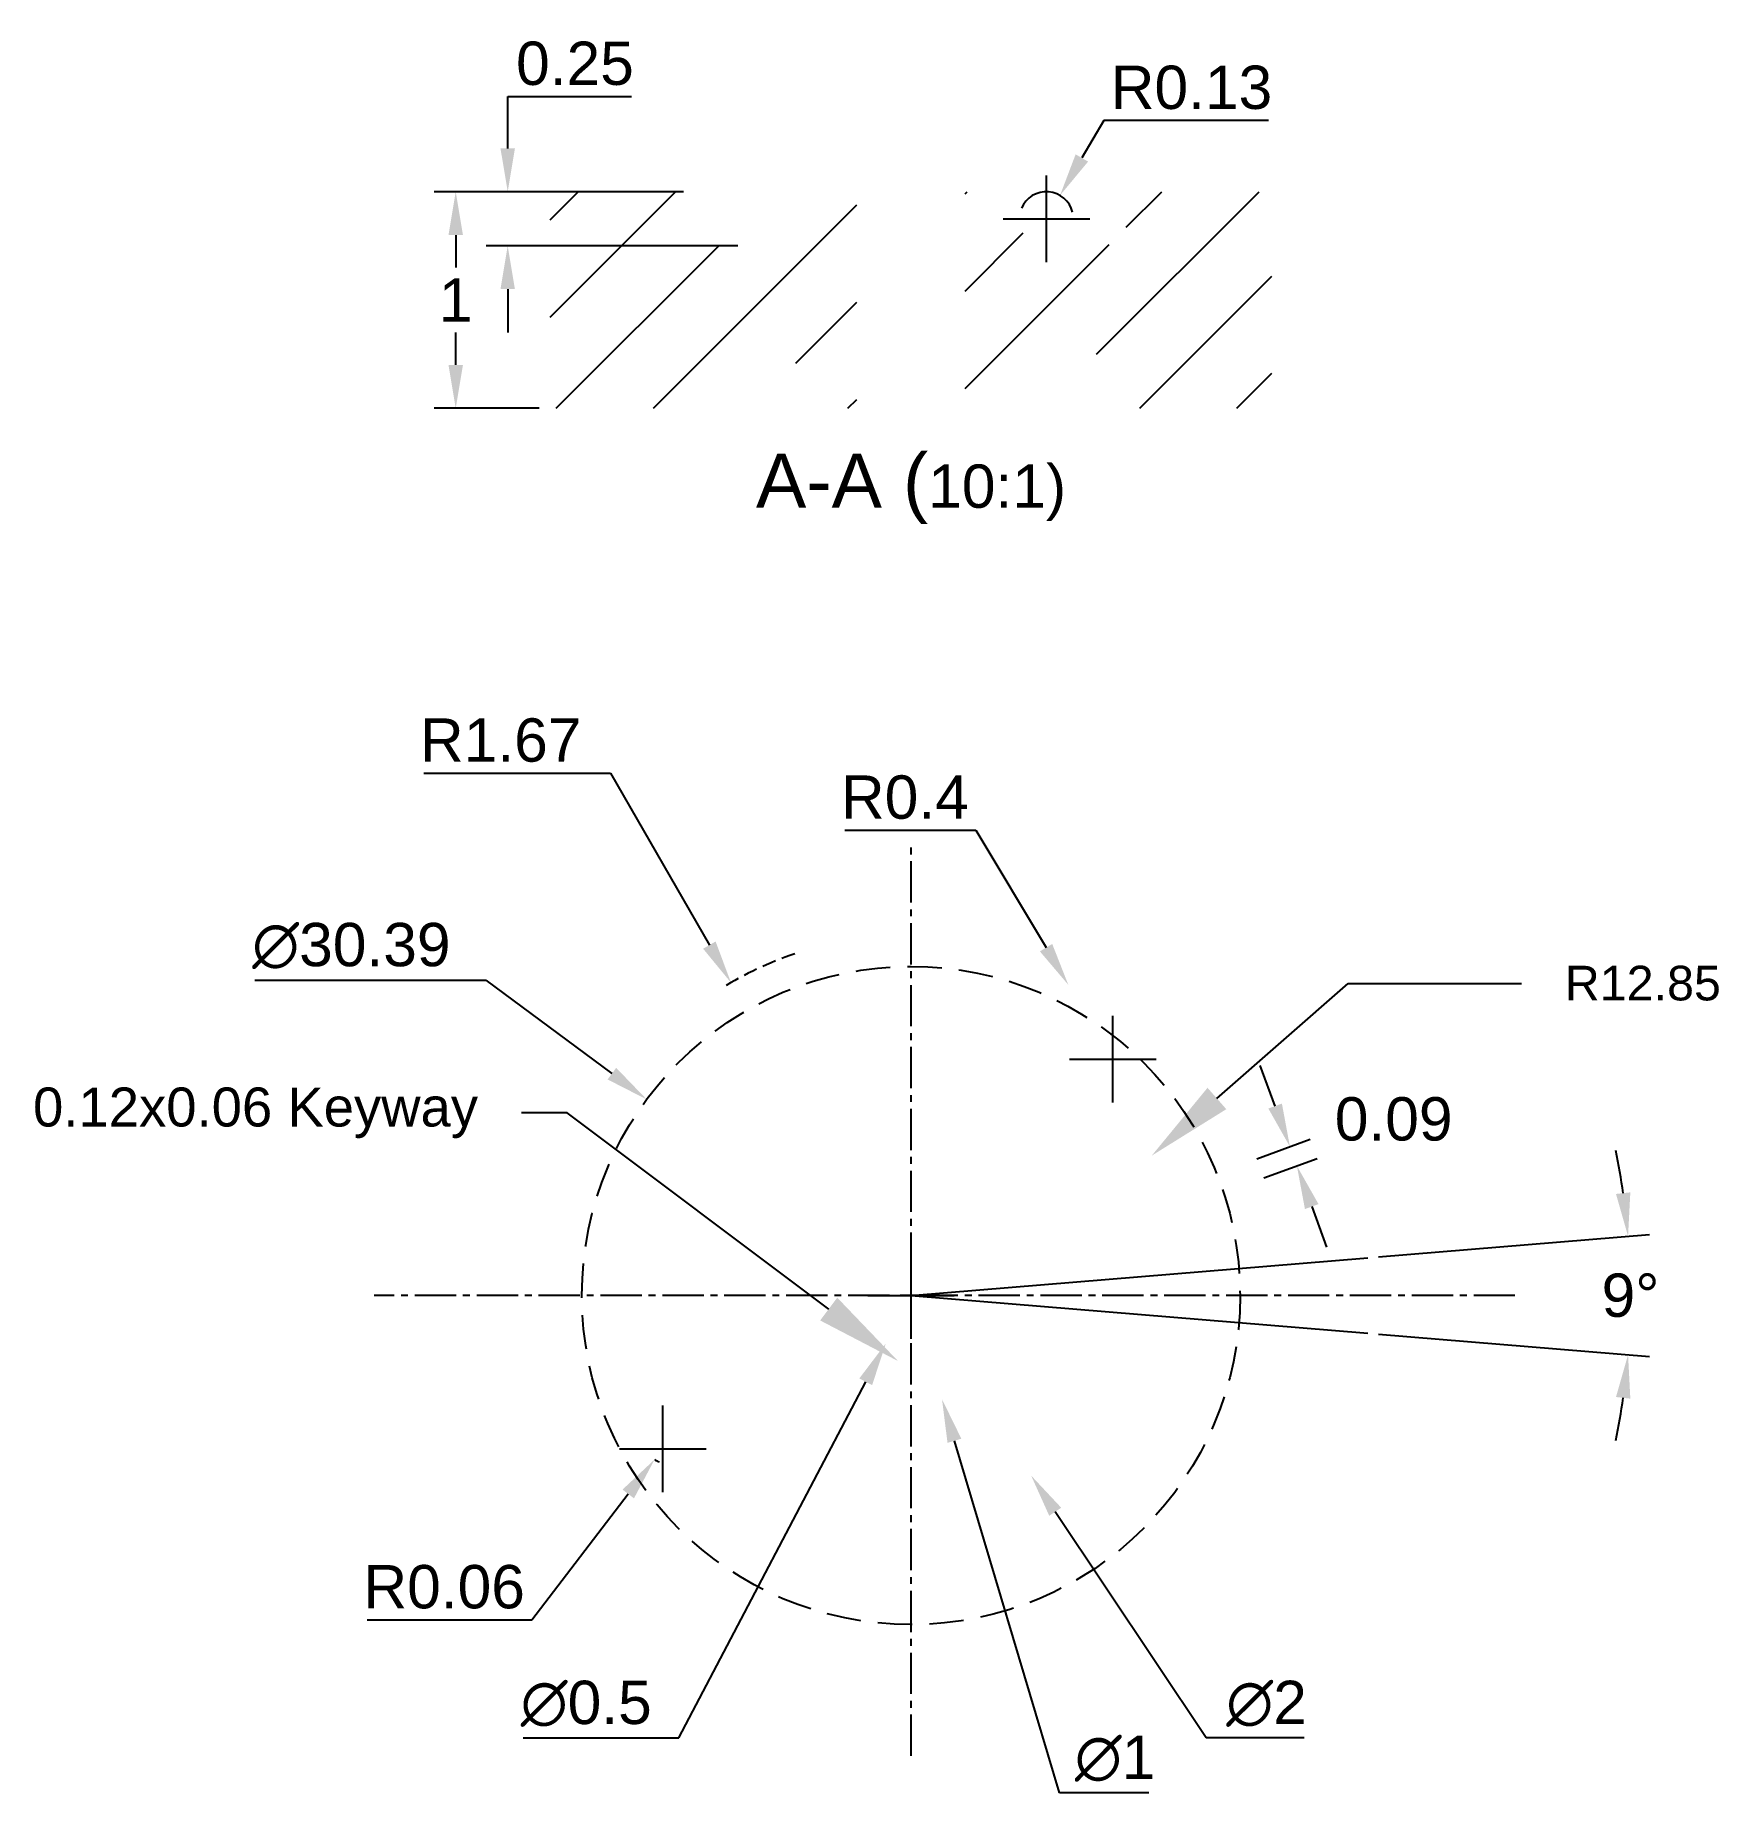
# Paper-space layout 'Layout1' of a CAD drawing. Header units: millimetres. Extents: x 73.8 to 151.5, y 56.3 to 137.5.
import ezdxf
from ezdxf import colors
from ezdxf.entities.mleader import LeaderData, LeaderLine
from ezdxf.math import Vec2, Vec3

# ---------------------------------------------------------------- set-up
doc = ezdxf.new("R2010")
doc.units = ezdxf.units.MM
doc.linetypes.add('CENTER2', pattern=[28.575, 19.05, -3.175, 3.175, -3.175])
doc.linetypes.add('HIDDEN2', pattern=[4.7625, 3.175, -1.5875])
doc.layers.add('MD_Annotation', color=7, linetype='Continuous', lineweight=25)
doc.layers.add('MD_Hatching', color=7, linetype='Continuous', lineweight=25)
doc.styles.get("Standard").update_dxf_attribs({"font": 'arial.ttf'})
doc.dimstyles.new('ISO-25', dxfattribs={"dimscale": 0.8, "dimtxt": 2.5, "dimasz": 2.5, "dimexe": 1.25, "dimexo": 0.625, "dimtad": 1, "dimtih": 1, "dimtoh": 1, "dimdsep": 46, "dimtxsty": 'Standard', "dimcen": 2.5, "dimadec": 0, "dimazin": 0, "dimtfac": 1, "dimtofl": 0, "dimtmove": 0, "dimatfit": 3, "dimfxl": 1, "dimarcsym": 0})

# ---------------------------------------------------------------- blocks, each defined once
blk = doc.blocks.new('*D16')
at = {"color": 0, "lineweight": -2, "transparency": 16777216}
for p, q in [((114.196, 77.303), (114.196, 81.303)), ((112.196, 79.303), (116.196, 79.303)), ((127.821, 58.873), (120.854, 69.319)), ((132.346, 58.873), (127.821, 58.873))]:
    blk.add_line(p, q, dxfattribs=at)
at = {"color": 0, "transparency": 16777216}
blk.add_solid([(121.132, 69.504), (120.577, 69.134), (119.745, 70.983)], dxfattribs=at)
at = {"layer": 'Defpoints', "color": 0, "transparency": 16777216}
for p in [(108.648, 87.623), (119.745, 70.983)]:
    blk.add_point(p, dxfattribs=at)
at = {"color": 0, "transparency": 16777216, "insert": (130.612, 60.45), "char_height": 2, "attachment_point": 5}
blk.add_mtext('∅2', dxfattribs=at)
blk = doc.blocks.new('*D17')
at = {"color": 0, "lineweight": -2, "transparency": 16777216}
for p, q in [((114.196, 77.303), (114.196, 81.303)), ((112.196, 79.303), (116.196, 79.303)), ((121.057, 56.339), (116.2, 72.596)), ((125.171, 56.339), (121.057, 56.339))]:
    blk.add_line(p, q, dxfattribs=at)
at = {"color": 0, "transparency": 16777216}
blk.add_solid([(116.52, 72.691), (115.881, 72.5), (115.628, 74.512)], dxfattribs=at)
at = {"layer": 'Defpoints', "color": 0, "transparency": 16777216}
for p in [(112.765, 84.094), (115.628, 74.512)]:
    blk.add_point(p, dxfattribs=at)
at = {"color": 0, "transparency": 16777216, "insert": (123.62, 57.917), "char_height": 2, "attachment_point": 5}
blk.add_mtext('∅1', dxfattribs=at)
blk = doc.blocks.new('*D18')
at = {"color": 0, "lineweight": -2, "transparency": 16777216}
for p, q in [((114.196, 77.303), (114.196, 81.303)), ((112.196, 79.303), (116.196, 79.303)), ((103.472, 58.873), (112.105, 75.319)), ((96.286, 58.873), (103.472, 58.873))]:
    blk.add_line(p, q, dxfattribs=at)
at = {"color": 0, "transparency": 16777216}
blk.add_solid([(111.81, 75.473), (112.4, 75.164), (113.034, 77.089)], dxfattribs=at)
at = {"layer": 'Defpoints', "color": 0, "transparency": 16777216}
for p in [(115.358, 81.516), (113.034, 77.089)]:
    blk.add_point(p, dxfattribs=at)
at = {"color": 0, "transparency": 16777216, "insert": (99.202, 60.45), "char_height": 2, "attachment_point": 5}
blk.add_mtext('∅0.5', dxfattribs=at)
blk = doc.blocks.new('*D20')
at = {"color": 0, "lineweight": -2, "transparency": 16777216}
for p, q in [((83.895, 93.863), (94.565, 93.863)), ((94.565, 93.863), (100.387, 89.545)), ((114.196, 77.303), (114.196, 81.303)), ((112.196, 79.303), (116.196, 79.303))]:
    blk.add_line(p, q, dxfattribs=at)
at = {"color": 0, "transparency": 16777216}
blk.add_solid([(100.585, 89.813), (100.188, 89.278), (101.993, 88.354)], dxfattribs=at)
at = {"layer": 'Defpoints', "color": 0, "transparency": 16777216}
for p in [(101.993, 88.354), (126.4, 70.252)]:
    blk.add_point(p, dxfattribs=at)
at = {"color": 0, "transparency": 16777216, "insert": (88.359, 95.44), "char_height": 2, "attachment_point": 5}
blk.add_mtext('∅30.39', dxfattribs=at)
blk = doc.blocks.new('*D21')
at = {"color": 0, "lineweight": -2, "transparency": 16777216}
for p, q in [((91.698, 103.414), (100.321, 103.414)), ((100.321, 103.414), (104.887, 95.48)), ((114.196, 77.303), (114.196, 81.303)), ((112.196, 79.303), (116.196, 79.303))]:
    blk.add_line(p, q, dxfattribs=at)
at = {"color": 0, "transparency": 16777216}
blk.add_solid([(105.175, 95.647), (104.598, 95.314), (105.884, 93.747)], dxfattribs=at)
at = {"layer": 'Defpoints', "color": 0, "transparency": 16777216}
for p in [(105.884, 93.747), (114.196, 79.303)]:
    blk.add_point(p, dxfattribs=at)
at = {"color": 0, "transparency": 16777216, "insert": (95.253, 104.935), "char_height": 2, "attachment_point": 5}
blk.add_mtext('R1.67', dxfattribs=at)
blk = doc.blocks.new('*D22')
at = {"color": 0, "lineweight": -2, "transparency": 16777216}
for p, q in [((111.139, 100.78), (117.186, 100.78)), ((117.186, 100.78), (120.43, 95.363)), ((123.517, 88.209), (123.517, 92.209)), ((121.517, 90.209), (125.517, 90.209))]:
    blk.add_line(p, q, dxfattribs=at)
at = {"color": 0, "transparency": 16777216}
blk.add_solid([(120.716, 95.534), (120.145, 95.192), (121.458, 93.647)], dxfattribs=at)
at = {"layer": 'Defpoints', "color": 0, "transparency": 16777216}
for p in [(121.458, 93.647), (123.517, 90.209)]:
    blk.add_point(p, dxfattribs=at)
at = {"color": 0, "transparency": 16777216, "insert": (113.913, 102.301), "char_height": 2, "attachment_point": 5}
blk.add_mtext('R0.4', dxfattribs=at)
blk = doc.blocks.new('*U23')
at = {"color": 0, "linetype": 'CENTER2', "ltscale": 0.1, "transparency": 16777216}
for p, q in [((0, 1), (0, 20.808)), ((-27.883, 0), (-1, 0)), ((1, 0), (24.779, 0)), ((0, -21.257), (0, -1))]:
    blk.add_line(p, q, dxfattribs=at)
at = {"color": 0, "linetype": 'Continuous', "ltscale": 0.1, "transparency": 16777216}
for p, q in [((-0.5, 0), (0.5, 0)), ((0, -0.5), (0, 0.5))]:
    blk.add_line(p, q, dxfattribs=at)
blk = doc.blocks.new('*D24')
at = {"color": 0, "lineweight": -2, "transparency": 16777216}
for p, q in [((135.778, 81.088), (148.297, 82.123)), ((135.778, 77.518), (148.297, 76.483))]:
    blk.add_line(p, q, dxfattribs=at)
for start, end in [(8.178, 11.62826), (348.37174, 351.822)]:
    blk.add_arc((114.196, 79.303), 33.217, start, end, dxfattribs=at)
at = {"color": 0, "transparency": 16777216}
for points in [[(147.407, 84.066), (146.745, 83.991), (147.301, 82.041)], [(146.745, 74.615), (147.407, 74.54), (147.301, 76.565)]]:
    blk.add_solid(points, dxfattribs=at)
at = {"layer": 'Defpoints', "color": 0, "transparency": 16777216}
for p in [(135.28, 81.047), (114.196, 79.303), (114.196, 79.303), (147.401, 78.389), (135.28, 77.559)]:
    blk.add_point(p, dxfattribs=at)
at = {"color": 0, "transparency": 16777216, "insert": (147.414, 79.303), "char_height": 2, "attachment_point": 5}
blk.add_mtext('9°', dxfattribs=at)
blk = doc.blocks.new('*D25')
at = {"color": 0, "lineweight": -2, "transparency": 16777216}
for p, q in [((131.007, 88.05), (130.323, 89.929)), ((130.159, 85.613), (132.631, 86.513)), ((130.481, 84.73), (132.952, 85.629)), ((132.697, 83.408), (133.381, 81.528))]:
    blk.add_line(p, q, dxfattribs=at)
at = {"color": 0, "transparency": 16777216}
for points in [[(131.32, 88.164), (130.694, 87.936), (131.691, 86.171)], [(133.01, 83.522), (132.383, 83.294), (132.012, 85.287)]]:
    blk.add_solid(points, dxfattribs=at)
at = {"layer": 'Defpoints', "color": 0, "transparency": 16777216}
for p in [(129.689, 85.442), (132.012, 85.287), (130.011, 84.559)]:
    blk.add_point(p, dxfattribs=at)
at = {"color": 0, "transparency": 16777216, "insert": (136.48, 87.444), "char_height": 2, "attachment_point": 5}
blk.add_mtext('0.09', dxfattribs=at)
blk = doc.blocks.new('*D26')
at = {"color": 0, "lineweight": -2, "transparency": 16777216}
for p, q in [((102.732, 70.221), (102.732, 74.221)), ((100.732, 72.221), (104.732, 72.221)), ((96.697, 64.323), (101.142, 70.139)), ((89.089, 64.323), (96.697, 64.323))]:
    blk.add_line(p, q, dxfattribs=at)
blk.add_arc((102.732, 72.221), 0.62, 232.61207, 254.20155, dxfattribs=at)
at = {"color": 0, "transparency": 16777216}
blk.add_solid([(100.877, 70.342), (101.406, 69.937), (102.356, 71.729)], dxfattribs=at)
at = {"layer": 'Defpoints', "color": 0, "transparency": 16777216}
for p in [(102.356, 71.729), (102.732, 72.221)]:
    blk.add_point(p, dxfattribs=at)
at = {"color": 0, "transparency": 16777216, "insert": (92.643, 65.844), "char_height": 2, "attachment_point": 5}
blk.add_mtext('R0.06', dxfattribs=at)
blk = doc.blocks.new('*D27')
at = {"color": 0, "lineweight": -2, "transparency": 16777216}
for p, q in [((97.031, 130.266), (92.175, 130.266)), ((93.175, 128.266), (93.175, 126.77)), ((93.175, 122.266), (93.175, 123.762)), ((97.031, 120.266), (92.175, 120.266))]:
    blk.add_line(p, q, dxfattribs=at)
at = {"color": 0, "transparency": 16777216}
for points in [[(92.842, 128.266), (93.509, 128.266), (93.175, 130.266)], [(92.842, 122.266), (93.509, 122.266), (93.175, 120.266)]]:
    blk.add_solid(points, dxfattribs=at)
at = {"layer": 'Defpoints', "color": 0, "transparency": 16777216}
for p in [(97.531, 130.266), (93.175, 120.266), (97.531, 120.266)]:
    blk.add_point(p, dxfattribs=at)
at = {"color": 0, "transparency": 16777216, "insert": (93.175, 125.266), "char_height": 2, "attachment_point": 5}
blk.add_mtext('1', dxfattribs=at)
blk = doc.blocks.new('*D28')
at = {"color": 0, "lineweight": -2, "transparency": 16777216}
for p, q in [((95.576, 132.266), (95.576, 134.66)), ((95.576, 134.66), (101.286, 134.66)), ((103.696, 130.266), (94.576, 130.266)), ((106.196, 127.766), (94.576, 127.766)), ((95.576, 125.766), (95.576, 123.766))]:
    blk.add_line(p, q, dxfattribs=at)
at = {"color": 0, "transparency": 16777216}
for points in [[(95.242, 132.266), (95.909, 132.266), (95.576, 130.266)], [(95.242, 125.766), (95.909, 125.766), (95.576, 127.766)]]:
    blk.add_solid(points, dxfattribs=at)
at = {"layer": 'Defpoints', "color": 0, "transparency": 16777216}
for p in [(104.196, 130.266), (95.576, 127.766), (106.696, 127.766)]:
    blk.add_point(p, dxfattribs=at)
at = {"color": 0, "transparency": 16777216, "insert": (98.681, 136.182), "char_height": 2, "attachment_point": 5}
blk.add_mtext('0.25', dxfattribs=at)
blk = doc.blocks.new('*D29')
at = {"color": 0, "lineweight": -2, "transparency": 16777216}
for p, q in [((123.092, 133.551), (122.084, 131.824)), ((130.701, 133.551), (123.092, 133.551)), ((120.446, 127.016), (120.446, 131.016)), ((118.446, 129.016), (122.446, 129.016))]:
    blk.add_line(p, q, dxfattribs=at)
blk.add_arc((120.446, 129.016), 1.25, 13.9095, 157.08169, dxfattribs=at)
at = {"color": 0, "transparency": 16777216}
blk.add_solid([(121.796, 131.991), (122.372, 131.656), (121.076, 130.096)], dxfattribs=at)
at = {"layer": 'Defpoints', "color": 0, "transparency": 16777216}
for p in [(121.076, 130.096), (120.446, 129.016)]:
    blk.add_point(p, dxfattribs=at)
at = {"color": 0, "transparency": 16777216, "insert": (127.146, 135.073), "char_height": 2, "attachment_point": 5}
blk.add_mtext('R0.13', dxfattribs=at)

psp = doc.layouts.get("Layout1")

# ---------------------------------------------------------------- hatches: boundary and pattern name
at = {"layer": 'MD_Hatching'}
h = psp.add_hatch(dxfattribs=at)
h.set_pattern_fill('ANSI31', color=256, style=0)
edge = h.paths.add_edge_path(flags=0)
edge.add_ellipse((107.946, 129.016), major_axis=(1.25, 0), ratio=1, start_angle=-90, end_angle=0, ccw=False)
edge.add_line((107.946, 127.766), (105.446, 127.766))
edge.add_ellipse((105.446, 129.016), major_axis=(0, -1.25), ratio=1, start_angle=-90, end_angle=0, ccw=False)
edge.add_line((104.196, 129.016), (104.196, 130.266))
edge.add_line((104.196, 130.266), (97.531, 130.266))
edge.add_line((97.531, 130.266), (97.531, 120.266))
edge.add_line((97.531, 120.266), (104.196, 120.266))
edge.add_line((104.196, 120.266), (104.196, 121.516))
edge.add_ellipse((105.446, 121.516), major_axis=(-1.25, 0), ratio=1, start_angle=-90, end_angle=0, ccw=False)
edge.add_line((105.446, 122.766), (107.946, 122.766))
edge.add_ellipse((107.946, 121.516), major_axis=(0, 1.25), ratio=1, start_angle=-90, end_angle=0, ccw=False)
edge.add_line((109.196, 121.516), (109.196, 120.266))
edge.add_line((109.196, 120.266), (111.696, 120.266))
edge.add_line((111.696, 120.266), (111.696, 130.266))
edge.add_line((111.696, 130.266), (109.196, 130.266))
edge.add_line((109.196, 130.266), (109.196, 129.016))
edge = h.paths.add_edge_path(flags=0)
edge.add_ellipse((120.446, 129.016), major_axis=(0, -1.25), ratio=1, start_angle=-90, end_angle=0, ccw=False)
edge.add_line((119.196, 129.016), (119.196, 130.266))
edge.add_line((119.196, 130.266), (116.696, 130.266))
edge.add_line((116.696, 130.266), (116.696, 120.266))
edge.add_line((116.696, 120.266), (119.196, 120.266))
edge.add_line((119.196, 120.266), (119.196, 121.516))
edge.add_ellipse((120.446, 121.516), major_axis=(-1.25, 0), ratio=1, start_angle=-90, end_angle=0, ccw=False)
edge.add_line((120.446, 122.766), (122.946, 122.766))
edge.add_ellipse((122.946, 121.516), major_axis=(0, 1.25), ratio=1, start_angle=-90, end_angle=0, ccw=False)
edge.add_line((124.196, 121.516), (124.196, 120.266))
edge.add_line((124.196, 120.266), (130.861, 120.266))
edge.add_line((130.861, 120.266), (130.861, 130.266))
edge.add_line((130.861, 130.266), (124.196, 130.266))
edge.add_line((124.196, 130.266), (124.196, 129.016))
edge.add_ellipse((122.946, 129.016), major_axis=(1.25, 0), ratio=1, start_angle=-90, end_angle=0, ccw=False)
edge.add_line((122.946, 127.766), (120.446, 127.766))

# ---------------------------------------------------------------- linework, layer by layer
for q in [(135.28, 81.047), (135.28, 77.559)]:
    psp.add_line((114.196, 79.303), q)
at = {"linetype": 'HIDDEN2', "ltscale": 0.5}
psp.add_circle((114.196, 79.303), 15.194, dxfattribs=at)
at = {"linetype": 'HIDDEN2', "ltscale": 0.2}
psp.add_arc((114.196, 79.303), 16.665, 108.78858, 121.61612, dxfattribs=at)

# ---------------------------------------------------------------- block references
at = {"linetype": 'CENTER2', "ltscale": 0.1, "extrusion": (0, 7.41088e-16, -1)}
psp.add_blockref('*U23', (-114.196, 79.303), dxfattribs=at)

# ---------------------------------------------------------------- texts
at = {"layer": 'MD_Annotation', "insert": (114.196, 114.919), "char_height": 5, "width": 34.09959, "attachment_point": 8}
psp.add_mtext('{\\H0.5x;A-A (\\H0.8x;10:1)}', dxfattribs=at)

# ---------------------------------------------------------------- dimensions: what is measured, and where the dimension line sits
for base, p1, p2, angle, override, picture, middle, dimtype in [((95.576, 127.766), (104.196, 130.266), (106.696, 127.766), 90, {"dimlfac": -0.1}, '*D28', (98.681, 134.66), 160), ((132.012, 85.287), (129.689, 85.442), (130.011, 84.559), 290, {"dimlfac": -0.1, "dimtmove": 2}, '*D25', (136.48, 87.444), 161)]:
    dim = psp.add_linear_dim(base=base, p1=p1, p2=p2, angle=angle, dimstyle='ISO-25', override=override)
    dim.commit()
    dim.dimension.update_dxf_attribs({"geometry": picture, "text_midpoint": middle, "dimtype": dimtype})
for center, mpoint, picture, middle in [((120.4465, 129.0162), (121.0762, 130.0959), '*D29', (127.1461, 133.5511)), ((114.196, 79.303), (105.884, 93.747), '*D21', (95.253, 103.414)), ((123.517, 90.209), (121.458, 93.647), '*D22', (113.913, 100.78)), ((102.732, 72.221), (102.356, 71.729), '*D26', (92.643, 64.323))]:
    dim = psp.add_radius_dim(center=center, mpoint=mpoint, dimstyle='ISO-25', override={"dimlfac": -0.1})
    dim.commit()
    dim.dimension.update_dxf_attribs({"geometry": picture, "text_midpoint": middle, "dimtype": 164})
dim = psp.add_linear_dim(base=(93.175, 120.266), p1=(97.531, 130.266), p2=(97.531, 120.266), angle=90, dimstyle='ISO-25', override={"dimlfac": -0.1})
dim.commit()
dim.dimension.update_dxf_attribs({"geometry": '*D27', "text_midpoint": (93.175, 125.266)})
dim = psp.add_diameter_dim_2p(p1=(126.4, 70.252), p2=(101.993, 88.354), dimstyle='ISO-25')
dim.commit()
dim.dimension.update_dxf_attribs({"geometry": '*D20', "text_midpoint": (88.359, 93.863), "dimtype": 163})
for p1, p2, picture, middle in [((108.648, 87.623), (119.745, 70.983), '*D16', (130.612, 58.873)), ((112.765, 84.094), (115.628, 74.512), '*D17', (123.62, 56.339)), ((115.358, 81.516), (113.034, 77.089), '*D18', (99.202, 58.873))]:
    dim = psp.add_diameter_dim_2p(p1=p1, p2=p2, dimstyle='ISO-25', override={"dimlfac": -0.1})
    dim.commit()
    dim.dimension.update_dxf_attribs({"geometry": picture, "text_midpoint": middle, "dimtype": 163})
dim = psp.add_angular_dim_2l(base=(147.401, 78.389), line1=((114.196, 79.303), (135.28, 77.559)), line2=((114.196, 79.303), (135.28, 81.047)), dimstyle='ISO-25')
dim.commit()
dim.dimension.update_dxf_attribs({"geometry": '*D24', "text_midpoint": (147.414, 79.303)})

# ---------------------------------------------------------------- leaders
ml = psp.add_multileader_mtext('Standard')
ml.set_content('R12.85', color=256)
ml.set_leader_properties()
ml.build(insert=Vec2(0, 0))
ctx = ml.context
ctx.base_point, ctx.char_height, ctx.plane_origin = Vec3(142.38, 93.714), 1.6, Vec3(125.312, 85.761)
notes = []
notes.append((ctx, [(0, (1, 1, 0), (134.38, 93.714), (1, 0), 8, [(0, [(125.312, 85.761)], 0, [])])]))
ctx.mtext.insert, ctx.mtext.flow_direction = Vec3(144.38, 94.527), 5
ml = psp.add_multileader_mtext('Standard')
ml.set_content('0.12x0.06 Keyway', color=256)
ml.set_leader_properties()
ml.build(insert=Vec2(0, 0))
ctx = ml.context
ctx.base_point, ctx.char_height, ctx.plane_origin = Vec3(71.784, 87.74), 1.8, Vec3(113.596, 76.276)
ctx.text_align_type = 2
notes.append((ctx, [(0, (1, 1, 0), (98.316, 87.74), (-1, 0), 2.109, [(0, [(113.596, 76.276)], 0, [])])]))
ctx.mtext.insert, ctx.mtext.alignment, ctx.mtext.flow_direction = Vec3(94.207, 88.905), 3, 5
for ctx, leaders in notes:
    for number, flags, end, landing, length, lines in leaders:
        leader = LeaderData()
        leader.index, (leader.has_last_leader_line, leader.has_dogleg_vector, leader.attachment_direction) = number, flags
        leader.last_leader_point, leader.dogleg_vector, leader.dogleg_length = Vec3(end), Vec3(landing), length
        for number, points, colour, breaks in lines:
            line = LeaderLine()
            line.index, line.vertices, line.color, line.breaks = number, Vec3.list(points), colors.encode_raw_color(colour), breaks
            leader.lines.append(line)
        ctx.leaders.append(leader)

doc.saveas('drawing.dxf')
